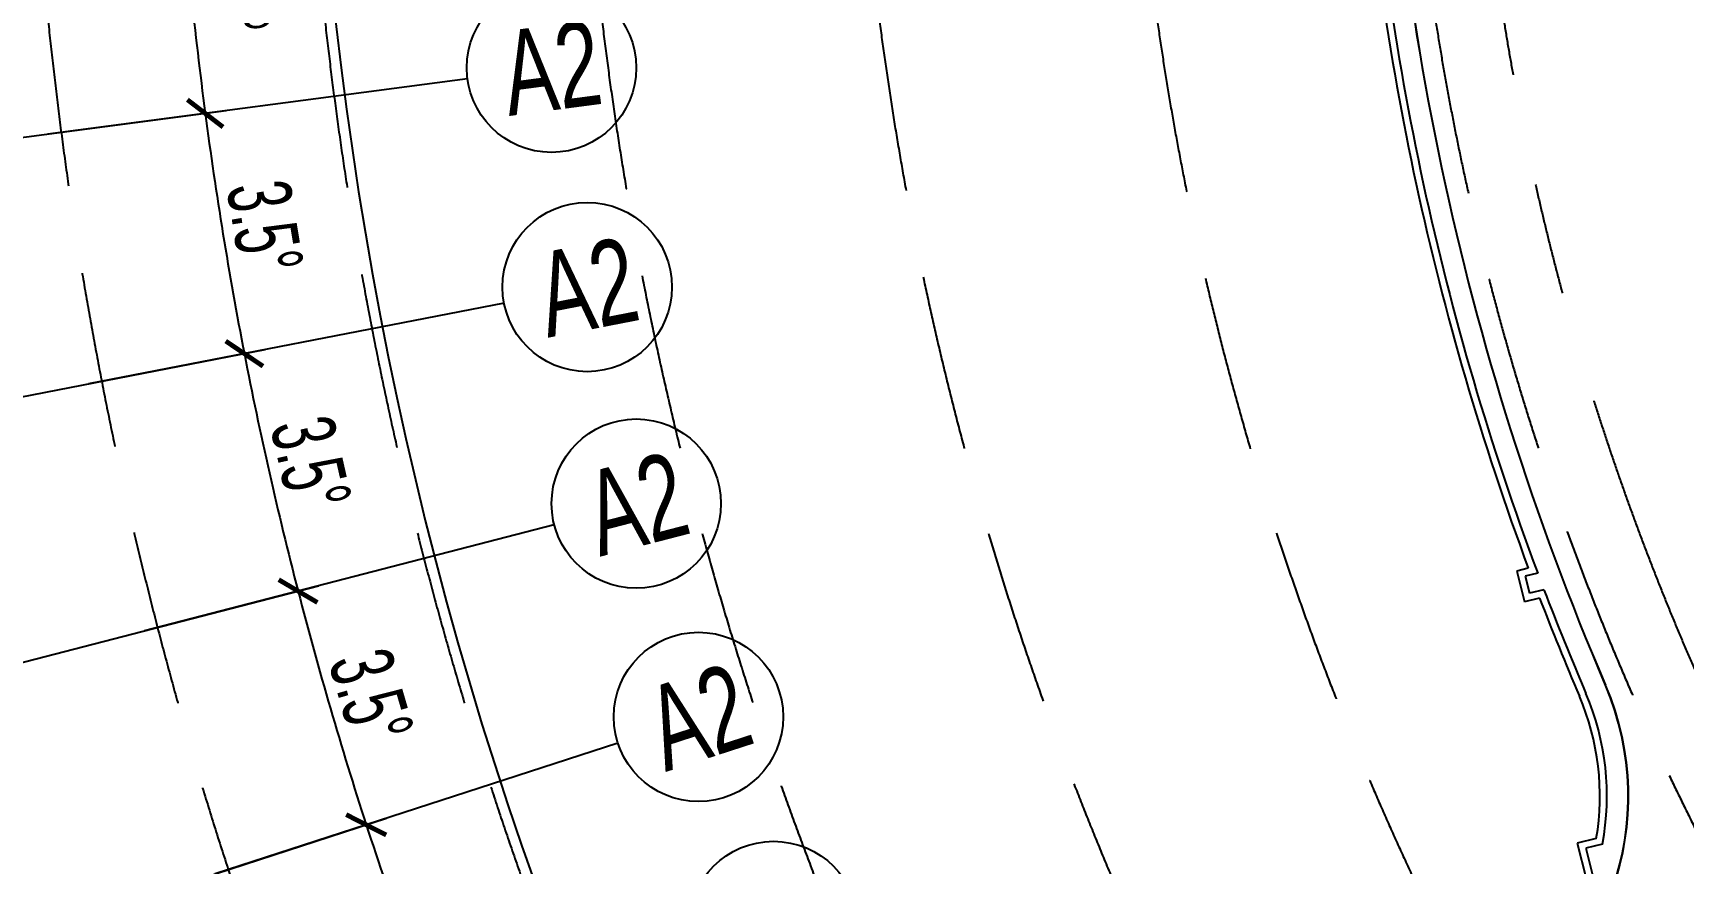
# Model space of a CAD drawing. Extents: x 36903891 to 38126251, y 2073392 to 2924740.
# Drawn here: x 36994246 to 37041034, y 2250604 to 2274162 of the extents above; entities that cross this region are included whole.
import ezdxf
from ezdxf.enums import TextEntityAlignment as Align
from ezdxf.xclip import XClip

# ---------------------------------------------------------------- set-up
doc = ezdxf.new("R2010")
doc.units = 0
doc.header["$LTSCALE"] = 1000
doc.header["$XCLIPFRAME"] = 0
for name, pattern in [('CENTER', [2, 1.25, -0.25, 0.25, -0.25]), ('CENTER2', [28.575, 19.05, -3.175, 3.175, -3.175]), ('HIDDEN', [0.375, 0.25, -0.125])]:
    doc.linetypes.add(name, pattern=pattern)
doc.layers.get('0').update_dxf_attribs({"color": 8})
doc.layers.get('Defpoints').update_dxf_attribs({"color": 8})
for name, color, linetype in [('#幕墙线-平面', 8, 'Continuous'), ('#标注', 8, 'Continuous'), ('#虚线', 8, 'HIDDEN'), ('#轴线', 8, 'CENTER2'), ('A-FLOR', 8, 'Continuous'), ('A-GRID', 8, 'CENTER'), ('A-STRS-HRAL', 8, 'Continuous'), ('DIM', 8, 'Continuous'), ('周边建筑', 8, 'Continuous')]:
    doc.layers.add(name, color=color, linetype=linetype)
doc.styles.add('#文字', font='jrs.shx', dxfattribs={"width": 0.7, "bigfont": 'hztxt.shx'})
doc.styles.add('JHZX', font='jrs.shx', dxfattribs={"width": 0.6, "bigfont": 'jhz.shx'})
doc.dimstyles.new('JZBZ-600', dxfattribs={"dimscale": 600, "dimtxt": 3, "dimasz": 1.5, "dimexe": 1, "dimexo": 1, "dimgap": 0.5, "dimtad": 1, "dimdec": 0, "dimdsep": 46, "dimtxsty": 'JHZX', "dimblk1": 'ARCHTICK', "dimblk2": 'ARCHTICK', "dimsah": 1, "dimcen": 0, "dimclrd": 1, "dimclre": 1, "dimclrt": 2, "dimadec": 1, "dimazin": 2, "dimtfac": 1, "dimtdec": 0, "dimtix": 1, "dimtmove": 0, "dimatfit": 3, "dimfxl": 1, "dimtolj": 1, "dimlwd": -1, "dimlwe": -1, "dimarcsym": 1})

# ---------------------------------------------------------------- blocks, each defined once
blk = doc.blocks.new('_ARCHTICK')
at = {"color": 0, "linetype": 'ByBlock', "const_width": 0.15}
blk.add_lwpolyline([(-0.5, -0.5), (0.5, 0.5)], dxfattribs=at)
blk = doc.blocks.new('*D134')
at = {"layer": '#标注', "transparency": 16777216}
for p, q in [((36703702, 3017080), (36713863, 3004073)), ((36670314, 2860018), (36684887, 2867766))]:
    blk.add_line(p, q, dxfattribs=at)
blk.add_arc((36780593, 2918654), 108993, 127.99706, 208, dxfattribs=at)
at = {"layer": 'Defpoints', "color": 0, "transparency": 16777216}
for p in [(36703333, 3017553), (36682082, 2965294), (36780593, 2918654), (36669784, 2859736)]:
    blk.add_point(p, dxfattribs=at)
at = {"layer": '#标注', "transparency": 16777216, "xscale": 900, "yscale": 900, "zscale": 900}
for p, rotation in [((36713494, 3004546), 37.99705879158983), ((36684357, 2867485), 297.9999999999915)]:
    blk.add_blockref('_ARCHTICK', p, dxfattribs=dict(at, rotation=rotation))
at = {"layer": '#标注', "transparency": 16777216, "insert": (36672808, 2941567), "char_height": 1800, "attachment_point": 5, "rotation": 77.9985, "style": 'JHZX'}
blk.add_mtext('\\A1;80°', dxfattribs=at)
blk = doc.blocks.new('*D179')
at = {"layer": '#标注', "transparency": 16777216}
for p, q in [((36656003, 2909944), (36668473, 2910816)), ((36656768, 2902354), (36669161, 2903986))]:
    blk.add_line(p, q, dxfattribs=at)
blk.add_arc((36780593, 2918654), 112993, 183.99896, 187.4991, dxfattribs=at)
at = {"layer": 'Defpoints', "color": 0, "transparency": 16777216}
for p in [(36780593, 2918654), (36655405, 2909902), (36668058, 2908481), (36656173, 2902276)]:
    blk.add_point(p, dxfattribs=at)
at = {"layer": '#标注', "transparency": 16777216, "xscale": 900, "yscale": 900, "zscale": 900}
for p, rotation in [((36667874, 2910774), 93.99896005312142), ((36668566, 2903907), 277.4991045865825)]:
    blk.add_blockref('_ARCHTICK', p, dxfattribs=dict(at, rotation=rotation))
at = {"layer": '#标注', "transparency": 16777216, "insert": (36669362, 2907456), "char_height": 1800, "attachment_point": 5, "rotation": 275.749, "style": 'JHZX'}
blk.add_mtext('\\A1;3.5°', dxfattribs=at)
blk = doc.blocks.new('*D180')
at = {"layer": '#标注', "transparency": 16777216}
for p, q in [((36656768, 2902354), (36669161, 2903986)), ((36657994, 2894825), (36670264, 2897210))]:
    blk.add_line(p, q, dxfattribs=at)
blk.add_arc((36780593, 2918654), 112993, 187.4991, 190.99913, dxfattribs=at)
at = {"layer": 'Defpoints', "color": 0, "transparency": 16777216}
for p in [(36780593, 2918654), (36656173, 2902276), (36668889, 2901629), (36657405, 2894711)]:
    blk.add_point(p, dxfattribs=at)
at = {"layer": '#标注', "transparency": 16777216, "xscale": 900, "yscale": 900, "zscale": 900}
for p, rotation in [((36668566, 2903907), 97.4991045865348), ((36669675, 2897096), 280.9991263114853)]:
    blk.add_blockref('_ARCHTICK', p, dxfattribs=dict(at, rotation=rotation))
at = {"layer": '#标注', "transparency": 16777216, "insert": (36670253, 2900686), "char_height": 1800, "attachment_point": 5, "rotation": 279.2491, "style": 'JHZX'}
blk.add_mtext('\\A1;3.5°', dxfattribs=at)
blk = doc.blocks.new('*D181')
at = {"layer": '#标注', "transparency": 16777216}
for p, q in [((36657994, 2894825), (36670264, 2897210)), ((36659677, 2887385), (36671779, 2890514))]:
    blk.add_line(p, q, dxfattribs=at)
blk.add_arc((36780593, 2918654), 112993, 190.99913, 194.4993, dxfattribs=at)
at = {"layer": 'Defpoints', "color": 0, "transparency": 16777216}
for p in [(36780593, 2918654), (36670137, 2894842), (36657405, 2894711), (36659096, 2887235)]:
    blk.add_point(p, dxfattribs=at)
at = {"layer": '#标注', "transparency": 16777216, "xscale": 900, "yscale": 900, "zscale": 900}
for p, rotation in [((36669675, 2897096), 100.9991263114855), ((36671198, 2890364), 284.4993024395205)]:
    blk.add_blockref('_ARCHTICK', p, dxfattribs=dict(at, rotation=rotation))
at = {"layer": '#标注', "transparency": 16777216, "insert": (36671556, 2893983), "char_height": 1800, "attachment_point": 5, "rotation": 282.7492, "style": 'JHZX'}
blk.add_mtext('\\A1;3.5°', dxfattribs=at)
blk = doc.blocks.new('*D182')
at = {"layer": '#标注', "transparency": 16777216}
for p, q in [((36659677, 2887385), (36671779, 2890514)), ((36661812, 2880061), (36673700, 2883924))]:
    blk.add_line(p, q, dxfattribs=at)
blk.add_arc((36780593, 2918654), 112993, 194.4993, 197.99948, dxfattribs=at)
at = {"layer": 'Defpoints', "color": 0, "transparency": 16777216}
for p in [(36780593, 2918654), (36671797, 2888143), (36659096, 2887235), (36661241, 2879876)]:
    blk.add_point(p, dxfattribs=at)
at = {"layer": '#标注', "transparency": 16777216, "xscale": 900, "yscale": 900, "zscale": 900}
for p, rotation in [((36671198, 2890364), 104.4993024395314), ((36673129, 2883738), 287.9994813636687)]:
    blk.add_blockref('_ARCHTICK', p, dxfattribs=dict(at, rotation=rotation))
at = {"layer": '#标注', "transparency": 16777216, "insert": (36673265, 2887372), "char_height": 1800, "attachment_point": 5, "rotation": 286.2494, "style": 'JHZX'}
blk.add_mtext('\\A1;3.5°', dxfattribs=at)
blk = doc.blocks.new('*D183')
at = {"layer": '#标注', "transparency": 16777216}
for p, q in [((36661812, 2880061), (36673700, 2883924)), ((36664389, 2872881), (36676020, 2877462))]:
    blk.add_line(p, q, dxfattribs=at)
blk.add_arc((36780593, 2918654), 112993, 197.99948, 201.49966, dxfattribs=at)
at = {"layer": 'Defpoints', "color": 0, "transparency": 16777216}
for p in [(36780593, 2918654), (36673862, 2881557), (36661241, 2879876), (36663831, 2872661)]:
    blk.add_point(p, dxfattribs=at)
at = {"layer": '#标注', "transparency": 16777216, "xscale": 900, "yscale": 900, "zscale": 900}
for p, rotation in [((36673129, 2883738), 107.9994813637043), ((36675461, 2877242), 291.4996618949818)]:
    blk.add_blockref('_ARCHTICK', p, dxfattribs=dict(at, rotation=rotation))
at = {"layer": '#标注', "transparency": 16777216, "insert": (36675375, 2880878), "char_height": 1800, "attachment_point": 5, "rotation": 289.7496, "style": 'JHZX'}
blk.add_mtext('\\A1;3.5°', dxfattribs=at)
blk = doc.blocks.new('*U49')
blk.add_line((20, 0), (0, 0))
blk.add_circle((24, 0), 4)
at = {"style": 'JHZX', "width": 0.75}
blk.add_attdef('AXES', text='', height=4, dxfattribs=at).set_placement((24, 0), align=Align.MIDDLE_CENTER)
blk = doc.blocks.new('*U57')
at = {"layer": '#标注'}
ref = blk.add_blockref('*U49', (0, 8200), dxfattribs=dict(at, xscale=599.9999999999999, yscale=599.9999999999999, rotation=269.9996117852258))
ref.add_attrib('AXES', 'A2', dxfattribs={"layer": '0', "height": 2400, "rotation": 269.9996, "style": '#文字', "width": 0.7}).set_placement((0, -6200), align=Align.MIDDLE_CENTER)
blk = doc.blocks.new('*U58')
at = {"layer": 'DIM'}
for p, rotation in [((38431924, 3049526), 94.00035489507722), ((38432593, 3042884), 97.50030358952117), ((38433666, 3036295), 101.000252283965), ((38435140, 3029784), 104.500200978409), ((38437008, 3023375), 108.0001496728528), ((38439264, 3017092), 111.5000983672966)]:
    blk.add_blockref('*U57', p, dxfattribs=dict(at, rotation=rotation))
blk = doc.blocks.new('DOTE-11')
at = {"layer": '#虚线', "ltscale": 20}
for radius, start in [(117100, 127.09412), (109300, 127.27938), (101500, 127.49316), (93700, 127.74258), (85900, 128.03738), (78100, 128.39118)]:
    blk.add_arc((36780599, 2918657), radius, start, 208, dxfattribs=at)
at = {"layer": '#轴线'}
for radius, start, end in [(146600, 324.5, 183.99981), (138800, 324.5, 210.18842), (130400, 324.5, 210.32938), (127950, 324.5, 210.37401), (76200, 176.00048, 211.98836)]:
    blk.add_arc((36780599, 2918657), radius, start, end, dxfattribs=at)
blk = doc.blocks.new('A$C80b62fe7')
at = {"layer": '#幕墙线-平面'}
for radius, start, end in [(128529, 333.50225, 195.7758), (127529, 333.53985, 195.7884)]:
    blk.add_arc((71052, 188867), radius, start, end, dxfattribs=at)
blk = doc.blocks.new('DASWQE')
at = {"layer": 'DIM', "ltscale": 10}
blk.add_blockref('A$C80b62fe7', (-71047, -188863), dxfattribs=at)
blk = doc.blocks.new('123')
at = {"layer": '周边建筑'}
for p, q in [((34915487, 2912442), (34914614, 2912224)), ((34914721, 2911793), (34914614, 2912224)), ((34915342, 2912199), (34914856, 2912078)), ((34915429, 2911847), (34915342, 2912199)), ((34915569, 2912113), (34915487, 2912442)), ((34914958, 2911670), (34914856, 2912078)), ((34907774, 2910724), (34906771, 2910474)), ((34907908, 2910185), (34907774, 2910724)), ((34907628, 2910482), (34906763, 2910266)), ((34907745, 2910011), (34907628, 2910482))]:
    blk.add_line(p, q, dxfattribs=at)
for points in [[(34896149, 2954454, -0.07422), (34932331, 2963106), (34934781, 2953277), (34951663, 2953277), (34954114, 2963106, -0.07422), (34990296, 2954454, -0.07422)], [(34942222, 2916271, 0.098236), (34912257, 2909930, -0.389733), (34902046, 2913529), (34887313, 2941237, -0.432463), (34891065, 2952275, -0.001332), (34891677, 2952551, -0.001332)]]:
    blk.add_lwpolyline(points, format="xyb", dxfattribs=at)
for centre, radius, start, end in [((34943222, 2837577), 126000, 68.06236, 111.93764), ((34943222, 2837577), 79500, 93.99916, 110.3552), ((34943222, 2837577), 79300, 93.86442, 110.51671), ((34943222, 2837577), 78700, 90.72805, 113.17007), ((34909109, 2917284), 8000, 208, 293.1701), ((34943222, 2837577), 79500, 111.00827, 113.17007), ((34943222, 2837577), 79300, 110.88046, 113.17007), ((34909109, 2917284), 7400, 259.3784, 293.1701), ((34909109, 2917284), 7200, 260.3957, 293.1701)]:
    blk.add_arc(centre, radius, start, end, dxfattribs=at)
blk = doc.blocks.new('CXVFG')
at = {"rotation": 89.99999985381737}
blk.add_blockref('123', (42131954.6, -32953397.2), dxfattribs=at)
blk = doc.blocks.new('ZW-5001')
at = {"layer": 'DIM'}
blk.add_blockref('*U58', (-1760359.5, -138493.6), dxfattribs=at)
at = {"layer": '#标注'}
for base, p1, p2, picture, middle in [((36682082.4, 2965294), (36703333, 3017552.5), (36669783.8, 2859736), '*D134', (36672807.9, 2941567.4)), ((36668058.2, 2908480.6), (36655404.8, 2909902.4), (36656172.6, 2902275.9), '*D179', (36669361.6, 2907455.6)), ((36668889.2, 2901629.3), (36656172.6, 2902275.9), (36657404.6, 2894710.7), '*D180', (36670252.7, 2900685.8)), ((36670136.9, 2894841.6), (36657404.6, 2894710.7), (36659096.2, 2887234.5), '*D181', (36671555.5, 2893983.1)), ((36671796.8, 2888142.5), (36659096.2, 2887234.5), (36661241, 2879875.6), '*D182', (36673265.1, 2887372.2)), ((36673862.5, 2881557.3), (36661241, 2879875.6), (36663831.2, 2872661.3), '*D183', (36675375.1, 2880878))]:
    dim = blk.add_angular_dim_3p(base=base, center=(36780592.7, 2918654.1), p1=p1, p2=p2, dimstyle='JZBZ-600', override={"dimclrd": 256, "dimclre": 256, "dimclrt": 256}, dxfattribs=at)
    dim.commit()
    dim.dimension.update_dxf_attribs({"geometry": picture, "text_midpoint": middle})
blk = doc.blocks.new('FDGFH')
at = {"layer": 'A-FLOR'}
blk.add_blockref('ZW-5001', (-36780599, -2918657), dxfattribs=at)
at = {"layer": 'A-GRID'}
blk.add_blockref('DOTE-11', (-36780599, -2918657), dxfattribs=at)
blk = doc.blocks.new('JUTEWR')
at = {"layer": 'A-STRS-HRAL'}
blk.add_blockref('DASWQE', (36747505, 2929437), dxfattribs=at)
at = {"layer": 'DIM'}
for name, p in [('FDGFH', (36747510, 2929431)), ('CXVFG', (-2546868, 939616))]:
    blk.add_blockref(name, p, dxfattribs=at)

msp = doc.modelspace()

# ---------------------------------------------------------------- block references
at = {"layer": 'DIM'}
ref = msp.add_blockref('JUTEWR', (363648.3, -642797.5), dxfattribs=at)
XClip(ref).set_block_clipping_path([(36540243.0880557299, 2702892.0700622862), (36938694.1744792983, 3117037.741362222)])

doc.saveas('drawing.dxf')
